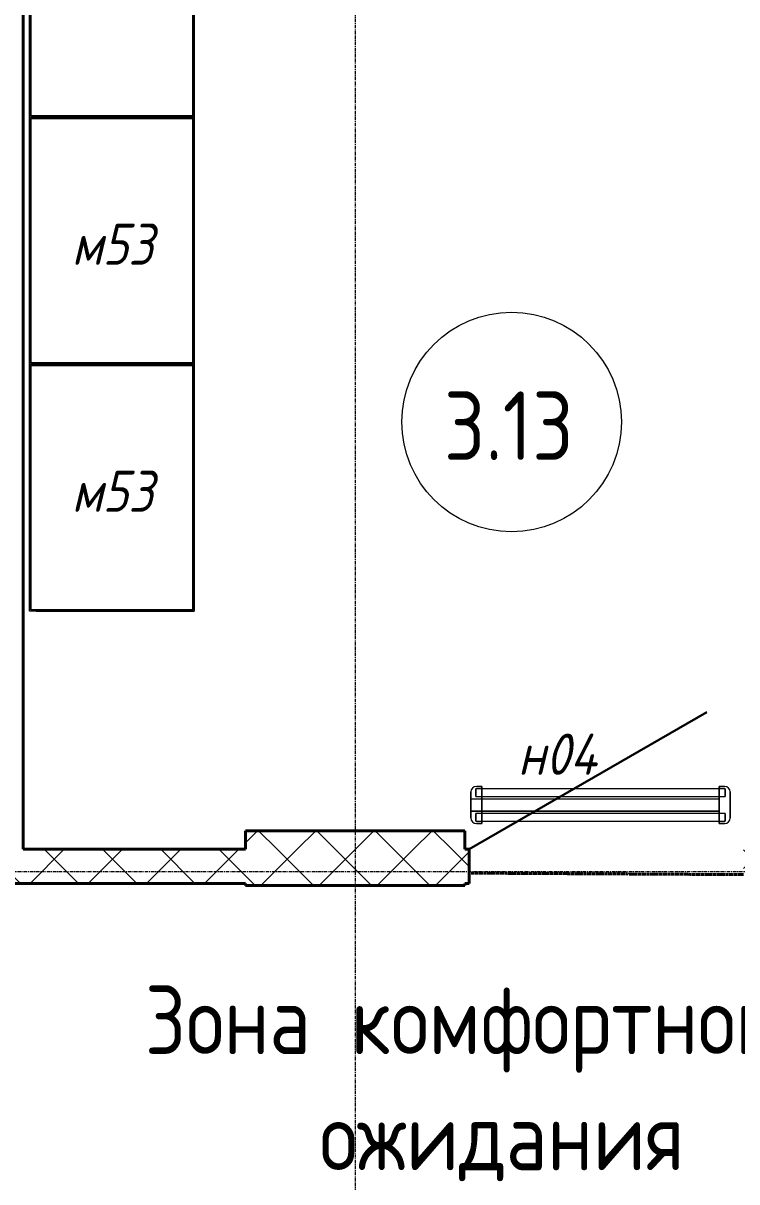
# Model space of a CAD drawing. Header units: millimetres. Extents: x -32954 to 151739, y -65671 to 56243.
# Drawn here: x -23660 to -21059, y -54922 to -50701 of the extents above; entities that cross this region are included whole.
import ezdxf

# ---------------------------------------------------------------- set-up
doc = ezdxf.new("R2010")
doc.units = ezdxf.units.MM
doc.linetypes.add('ADSK_Линия сетки', pattern=[21, 12, -3, 3, -3])
doc.linetypes.add('ADSK_Штрих_ш3 п1_5', pattern=[4.5, 3, -1.5])
doc.layers.add('_Разделитель помещений_', color=4, linetype='ADSK_Штрих_ш3 п1_5', lineweight=40, true_color=0x00ffff)
for name, color, linetype, lineweight in [('A-GENM', 7, 'Continuous', 9), ('I-FURN', 7, 'Continuous', 9), ('I-FURN-IDEN', 7, 'Continuous', 9), ('M-EQPM', 7, 'Continuous', 9), ('M-EQPM-IDEN', 7, 'Continuous', 9), ('Двери', 7, 'Continuous', 18), ('Марки помещений', 7, 'Continuous', 18), ('Оси', 7, 'Continuous', 9), ('Панель', 7, 'Continuous', 30), ('Стены разрез', 7, 'Continuous', 40)]:
    doc.layers.add(name, color=color, linetype=linetype, lineweight=lineweight)
doc.styles.add('GOST Common', font='GOST_Common.ttf', dxfattribs={"width": 0.9, "height": 250})
doc.styles.add('GOST Common_I', font='GOST_Common Italic.ttf', dxfattribs={"width": 0.9, "height": 150})
pattern_1 = [(45, (-1e-11, -50353.12), (-106.066, 106.066), []), (135, (-1e-11, -50353.12), (-106.066, -106.066), [])]

# ---------------------------------------------------------------- blocks, each defined once
blk = doc.blocks.new('AC_Дверь_Однопольная_ПВХ - 960х2080h В Вл П с доводчиком-240364-В_АР_ПЭ_03 Этаж')
at = {"layer": 'Панель'}
blk.add_line((-500, 62.5), (366, 562.5), dxfattribs=at)
blk = doc.blocks.new('ADSK_Марка_Помещение_2_ГОСТ21-501-2011 - Имя и Категория-86712-В_АР_ПЭ_03 Этаж')
at = {"layer": 'Марки помещений'}
blk.add_circle((0, 0), 4, dxfattribs=at)
blk = doc.blocks.new('М10-М12-М53-М103-М155-М186-М376-М386-М387-М390_Стеллаж - М53_Стеллаж разборный 900х600х1830-8574333-О_ТХ_03')
at = {"layer": 'A-GENM'}
for p, q in [((-425, 0), (-425, -5)), ((425, 0), (-425, 0)), ((-425, 0), (-425, -5)), ((425, 0), (-425, 0)), ((-425, -5), (-425, 0)), ((-425, 0), (425, 0)), ((-425, 0), (-425, -5)), ((425, 0), (-425, 0)), ((425, -5), (425, 0)), ((425, 0), (425, -5)), ((425, 0), (425, -5)), ((425, -5), (425, 0)), ((-425, 0), (-450, 0)), ((-450, 0), (-450, -25)), ((-450, -25), (-450, 0)), ((-450, 0), (-425, 0)), ((-445, -25), (-450, -25)), ((-450, -575), (-450, -25)), ((-450, -25), (-445, -25)), ((-450, -25), (-450, -575)), ((-450, -575), (-450, -25)), ((-445, -25), (-450, -25)), ((-450, -25), (-450, -575)), ((-445, -25), (-450, -25)), ((-450, -575), (-450, -25)), ((-450, -25), (-445, -25)), ((-450, -25), (-450, -575)), ((-445, -25), (-450, -25)), ((-450, -575), (-450, -25)), ((-445, -25), (-450, -25)), ((-450, -25), (-450, -575)), ((-445, -25), (-450, -25)), ((-425, -5), (-445, -5)), ((-445, -5), (-445, -25)), ((-445, -25), (-445, -5)), ((-445, -5), (-425, -5)), ((-445, -25), (-445, -5)), ((-445, -5), (-425, -5)), ((-425, -5), (-445, -5)), ((-445, -5), (-445, -25)), ((-445, -25), (-445, -5)), ((-445, -5), (-425, -5)), ((-425, -5), (-445, -5)), ((-445, -5), (-445, -25)), ((-445, -25), (-445, -5)), ((-445, -5), (-425, -5)), ((-425, -5), (-445, -5)), ((-445, -5), (-445, -25)), ((-445, -575), (-445, -25)), ((-445, -25), (-445, -575)), ((-445, -575), (-445, -25)), ((-445, -25), (-445, -595)), ((-445, -575), (-445, -25)), ((-445, -25), (-445, -575)), ((-445, -575), (-445, -25)), ((-445, -25), (-445, -595)), ((-425, 0), (-425, -5)), ((425, 0), (-425, 0)), ((-425, 0), (-425, -5)), ((425, 0), (-425, 0)), ((-425, -5), (-425, 0)), ((-425, 0), (425, 0)), ((-425, 0), (-425, -5)), ((425, 0), (-425, 0)), ((-425, -5), (425, -5)), ((425, -5), (-425, -5)), ((425, -5), (-425, -5)), ((425, -5), (-425, -5)), ((-425, -5), (425, -5)), ((425, -5), (-425, -5)), ((425, -5), (-425, -5)), ((425, -5), (-425, -5)), ((450, 0), (425, 0)), ((425, -5), (425, 0)), ((425, 0), (450, 0)), ((425, 0), (425, -5)), ((425, 0), (425, -5)), ((425, -5), (425, 0)), ((445, -5), (425, -5)), ((425, -5), (445, -5)), ((425, -5), (445, -5)), ((445, -5), (425, -5)), ((425, -5), (445, -5)), ((445, -5), (425, -5)), ((425, -5), (445, -5)), ((445, -5), (425, -5)), ((445, -25), (445, -5)), ((445, -5), (445, -25)), ((445, -5), (445, -25)), ((445, -25), (445, -5)), ((445, -5), (445, -25)), ((445, -25), (445, -5)), ((445, -5), (445, -25)), ((445, -25), (445, -5)), ((450, -25), (445, -25)), ((445, -25), (445, -575)), ((445, -595), (445, -25)), ((450, -25), (445, -25)), ((445, -25), (445, -575)), ((445, -595), (445, -25)), ((450, -25), (445, -25)), ((450, -25), (445, -25)), ((445, -25), (445, -575)), ((445, -595), (445, -25)), ((450, -25), (445, -25)), ((450, -25), (445, -25)), ((445, -25), (445, -575)), ((445, -595), (445, -25)), ((450, -25), (445, -25)), ((450, -25), (445, -25)), ((450, -25), (450, 0)), ((450, 0), (450, -25)), ((450, -25), (450, -600)), ((450, -575), (450, -25)), ((450, -25), (450, -575)), ((450, -575), (450, -25)), ((450, -25), (450, -575)), ((450, -575), (450, -25)), ((450, -25), (450, -575)), ((450, -575), (450, -25)), ((-450, -575), (-450, -600)), ((-450, -575), (-445, -575)), ((-450, -600), (-450, -575)), ((-445, -575), (-450, -575)), ((-445, -575), (-450, -575)), ((-445, -575), (-450, -575)), ((-445, -575), (-450, -575)), ((-445, -575), (-450, -575)), ((-445, -575), (-450, -575)), ((-450, -575), (-445, -575)), ((-445, -575), (-445, -595)), ((-445, -595), (-445, -575)), ((-445, -595), (-445, -575)), ((-445, -595), (-445, -575)), ((-445, -595), (-445, -575)), ((-445, -575), (-445, -595)), ((445, -595), (445, -575)), ((445, -575), (450, -575)), ((445, -575), (450, -575)), ((450, -575), (445, -575)), ((445, -575), (445, -595)), ((450, -575), (445, -575)), ((450, -575), (445, -575)), ((445, -575), (445, -595)), ((450, -575), (445, -575)), ((450, -575), (445, -575)), ((445, -575), (445, -595)), ((450, -575), (445, -575)), ((450, -575), (450, -600)), ((-450, -600), (-425, -600)), ((-425, -600), (-450, -600)), ((-445, -595), (-425, -595)), ((-425, -595), (-445, -595)), ((-425, -595), (-445, -595)), ((-425, -595), (-445, -595)), ((-445, -595), (445, -595)), ((-425, -595), (-445, -595)), ((-445, -595), (-425, -595)), ((-445, -595), (445, -595)), ((-425, -595), (-425, -600)), ((-425, -600), (-425, -595)), ((-425, -600), (-425, -595)), ((-425, -600), (-425, -595)), ((-425, -600), (-425, -595)), ((425, -595), (-425, -595)), ((-425, -595), (445, -595)), ((-425, -595), (-425, -600)), ((425, -595), (-425, -595)), ((425, -595), (-425, -595)), ((-425, -595), (445, -595)), ((-425, -595), (-425, -600)), ((-425, -595), (-425, -600)), ((425, -595), (-425, -595)), ((450, -600), (-425, -600)), ((-425, -600), (425, -600)), ((425, -600), (-425, -600)), ((-425, -600), (425, -600)), ((425, -600), (-425, -600)), ((-425, -600), (425, -600)), ((425, -600), (-425, -600)), ((-425, -600), (425, -600)), ((425, -600), (425, -595)), ((425, -595), (445, -595)), ((445, -595), (425, -595)), ((425, -600), (425, -595)), ((425, -595), (425, -600)), ((445, -595), (425, -595)), ((425, -595), (425, -600)), ((425, -595), (425, -600)), ((445, -595), (425, -595)), ((425, -595), (425, -600)), ((425, -595), (425, -600)), ((425, -595), (425, -600)), ((450, -600), (425, -600))]:
    blk.add_line(p, q, dxfattribs=at)
blk = doc.blocks.new('Н04_Облучатель воздуха бактерицидный - Облучатель ГКБ-10518361-О_ТХ_03')
at = {"layer": 'M-EQPM'}
for p, q in [((-472.5, 47.5), (-472.5, -47.5)), ((-472.5, -47.5), (-472.5, 47.5)), ((454, 59), (-454, 59)), ((-454, 31), (-454, 59)), ((-454, 59), (-454, 31)), ((-432.5, 67.5), (-452.5, 67.5)), ((-452.5, 67.5), (-432.5, 67.5)), ((-432.5, -67.5), (-432.5, 67.5)), ((-432.5, 67.5), (-432.5, -67.5)), ((432.5, 67.5), (432.5, -67.5)), ((452.5, 67.5), (432.5, 67.5)), ((432.5, 67.5), (452.5, 67.5)), ((432.5, -67.5), (432.5, 67.5)), ((454, 31), (454, 59)), ((454, 59), (454, 31)), ((472.5, -47.5), (472.5, 47.5)), ((472.5, 47.5), (472.5, -47.5)), ((-472.5, -22.5), (-472.5, 22.5)), ((-472.5, 22.5), (-472.5, -22.5)), ((-472.5, 22.5), (432.5, 22.5)), ((-472.5, 22.5), (432.5, 22.5)), ((-454, 31), (454, 31)), ((432.5, -22.5), (432.5, 22.5)), ((432.5, 22.5), (432.5, -22.5)), ((432.5, -22.5), (-472.5, -22.5)), ((-472.5, -22.5), (432.5, -22.5)), ((454, -31), (-454, -31)), ((-454, -31), (-454, -59)), ((-454, -59), (-454, -31)), ((454, -31), (454, -59)), ((454, -59), (454, -31)), ((-454, -59), (454, -59)), ((-452.5, -67.5), (-432.5, -67.5)), ((-432.5, -67.5), (-452.5, -67.5)), ((432.5, -67.5), (452.5, -67.5)), ((452.5, -67.5), (432.5, -67.5))]:
    blk.add_line(p, q, dxfattribs=at)
for centre, start, end in [((-452.5, 47.5), 90, 180), ((-452.5, 47.5), 90, 180), ((452.5, 47.5), 360, 90), ((452.5, 47.5), 0, 90), ((-452.5, -47.5), 180, 270), ((-452.5, -47.5), 180, 270), ((452.5, -47.5), 270, 360), ((452.5, -47.5), 270, 360)]:
    blk.add_arc(centre, 20, start, end, dxfattribs=at)

msp = doc.modelspace()

# ---------------------------------------------------------------- hatches: boundary and pattern name
at = {"layer": 'Стены разрез', "lineweight": 9}
h = msp.add_hatch(dxfattribs=at)
h.set_pattern_fill('FP_1', color=256, style=0, pattern_type=2)
h.set_pattern_definition(pattern_1)
h.paths.add_polyline_path([(-22050, -53843.1), (-22050, -53835.6), (-22850, -53835.6), (-22850, -53843.1)])
h.paths.add_polyline_path([(-22050, -53710.6), (-22050, -53643.1), (-22850, -53643.1), (-22850, -53710.6)])
h = msp.add_hatch(dxfattribs=at)
h.set_pattern_fill('FP_1', color=256, style=0, pattern_type=2)
h.set_pattern_definition(pattern_1)
h.paths.add_polyline_path([(-15445, -53835.6), (-15175, -53835.6), (-15175, -53710.6), (-15445, -53710.6)])
h.paths.add_polyline_path([(-16445, -53835.6), (-16445, -53710.6), (-21035, -53710.6), (-21035, -53835.6), (-18141.1, -53835.6)])
h.paths.add_polyline_path([(-22850, -53835.6), (-22035, -53835.6), (-22035, -53710.6), (-25025, -53710.6), (-25025, -53835.6)])
h.paths.add_polyline_path([(-26625, -53835.6), (-26025, -53835.6), (-26025, -53710.6), (-26625, -53710.6)])
h.paths.add_polyline_path([(-27725, -53835.6), (-27625, -53835.6), (-27625, -53710.6), (-29870, -53710.6), (-29870, -53835.6), (-27850, -53835.6)])

# ---------------------------------------------------------------- linework, layer by layer
at = {"layer": '_Разделитель помещений_'}
msp.add_line((-21035, -53803.1), (-22035, -53797.6), dxfattribs=at)
at = {"layer": 'Оси', "linetype": 'ADSK_Линия сетки'}
for p, q in [((-22450, -46065.3), (-22450, -64853.1)), ((2500, -53793.1), (-32136.4, -53793.1))]:
    msp.add_line(p, q, dxfattribs=at)
at = {"layer": 'Стены разрез'}
for p, q in [((-23660, -53710.6), (-23660, -48323.1)), ((-22050, -53643.1), (-22850, -53643.1)), ((-22850, -53643.1), (-22850, -53710.6)), ((-22050, -53710.6), (-22050, -53643.1)), ((-22850, -53710.6), (-23660, -53710.6)), ((-22035, -53710.6), (-22050, -53710.6)), ((-22035, -53835.6), (-22035, -53710.6)), ((-25025, -53835.6), (-22850, -53835.6)), ((-22850, -53835.6), (-22850, -53843.1)), ((-22850, -53843.1), (-22050, -53843.1)), ((-22050, -53835.6), (-22035, -53835.6)), ((-22050, -53843.1), (-22050, -53835.6))]:
    msp.add_line(p, q, dxfattribs=at)

# ---------------------------------------------------------------- block references
at = {"layer": 'I-FURN', "rotation": 270}
for p in [(-23037.2, -50593.3), (-23037.2, -51493.3), (-23037.2, -52393.3)]:
    msp.add_blockref('М10-М12-М53-М103-М155-М186-М376-М386-М387-М390_Стеллаж - М53_Стеллаж разборный 900х600х1830-8574333-О_ТХ_03', p, dxfattribs=at)
at = {"layer": 'M-EQPM'}
msp.add_blockref('Н04_Облучатель воздуха бактерицидный - Облучатель ГКБ-10518361-О_ТХ_03', (-21556, -53549.2), dxfattribs=at)
at = {"layer": 'Двери'}
msp.add_blockref('AC_Дверь_Однопольная_ПВХ - 960х2080h В Вл П с доводчиком-240364-В_АР_ПЭ_03 Этаж', (-21535, -53773.1), dxfattribs=at)
at = {"layer": 'Марки помещений', "xscale": 99.99999999999993, "yscale": 99.99999999999993, "zscale": 99.99999999999993}
msp.add_blockref('ADSK_Марка_Помещение_2_ГОСТ21-501-2011 - Имя и Категория-86712-В_АР_ПЭ_03 Этаж', (-21880.1, -52153.9), dxfattribs=at)

# ---------------------------------------------------------------- texts
at = {"layer": 'I-FURN-IDEN', "char_height": 150, "attachment_point": 1, "style": 'GOST Common_I'}
for s, insert, width in [('53', (-23370.3, -51431.2), 245.316), ('\\fGOST Common|b0|i1|c204|p34|;\\W.9;м', (-23483.4, -51431.2), 137.089), ('53', (-23370.3, -52331.2), 245.316), ('\\fGOST Common|b0|i1|c204|p34|;\\W.9;м', (-23483.4, -52331.2), 137.089)]:
    msp.add_mtext(s, dxfattribs=dict(at, insert=insert, width=width))
at = {"layer": 'M-EQPM-IDEN', "char_height": 150, "attachment_point": 1, "style": 'GOST Common_I'}
for s, insert, width in [('04', (-21755.7, -53289.3), 259.747), ('\\fGOST Common|b0|i1|c204|p34|;\\W.9;н', (-21856.9, -53289.3), 122.658)]:
    msp.add_mtext(s, dxfattribs=dict(at, insert=insert, width=width))
at = {"layer": 'Марки помещений', "lineweight": 9, "char_height": 250, "attachment_point": 1, "style": 'GOST Common'}
for s, insert, width in [('3.13', (-22126.8, -52042.5), 606.076), ('Зона', (-23216.6, -54207), 815.316), ('комфортного', (-22466.5, -54207), 2265.569), ('ожидания', (-22579.6, -54630.4), 1630.632)]:
    msp.add_mtext(s, dxfattribs=dict(at, insert=insert, width=width))

doc.saveas('drawing.dxf')
